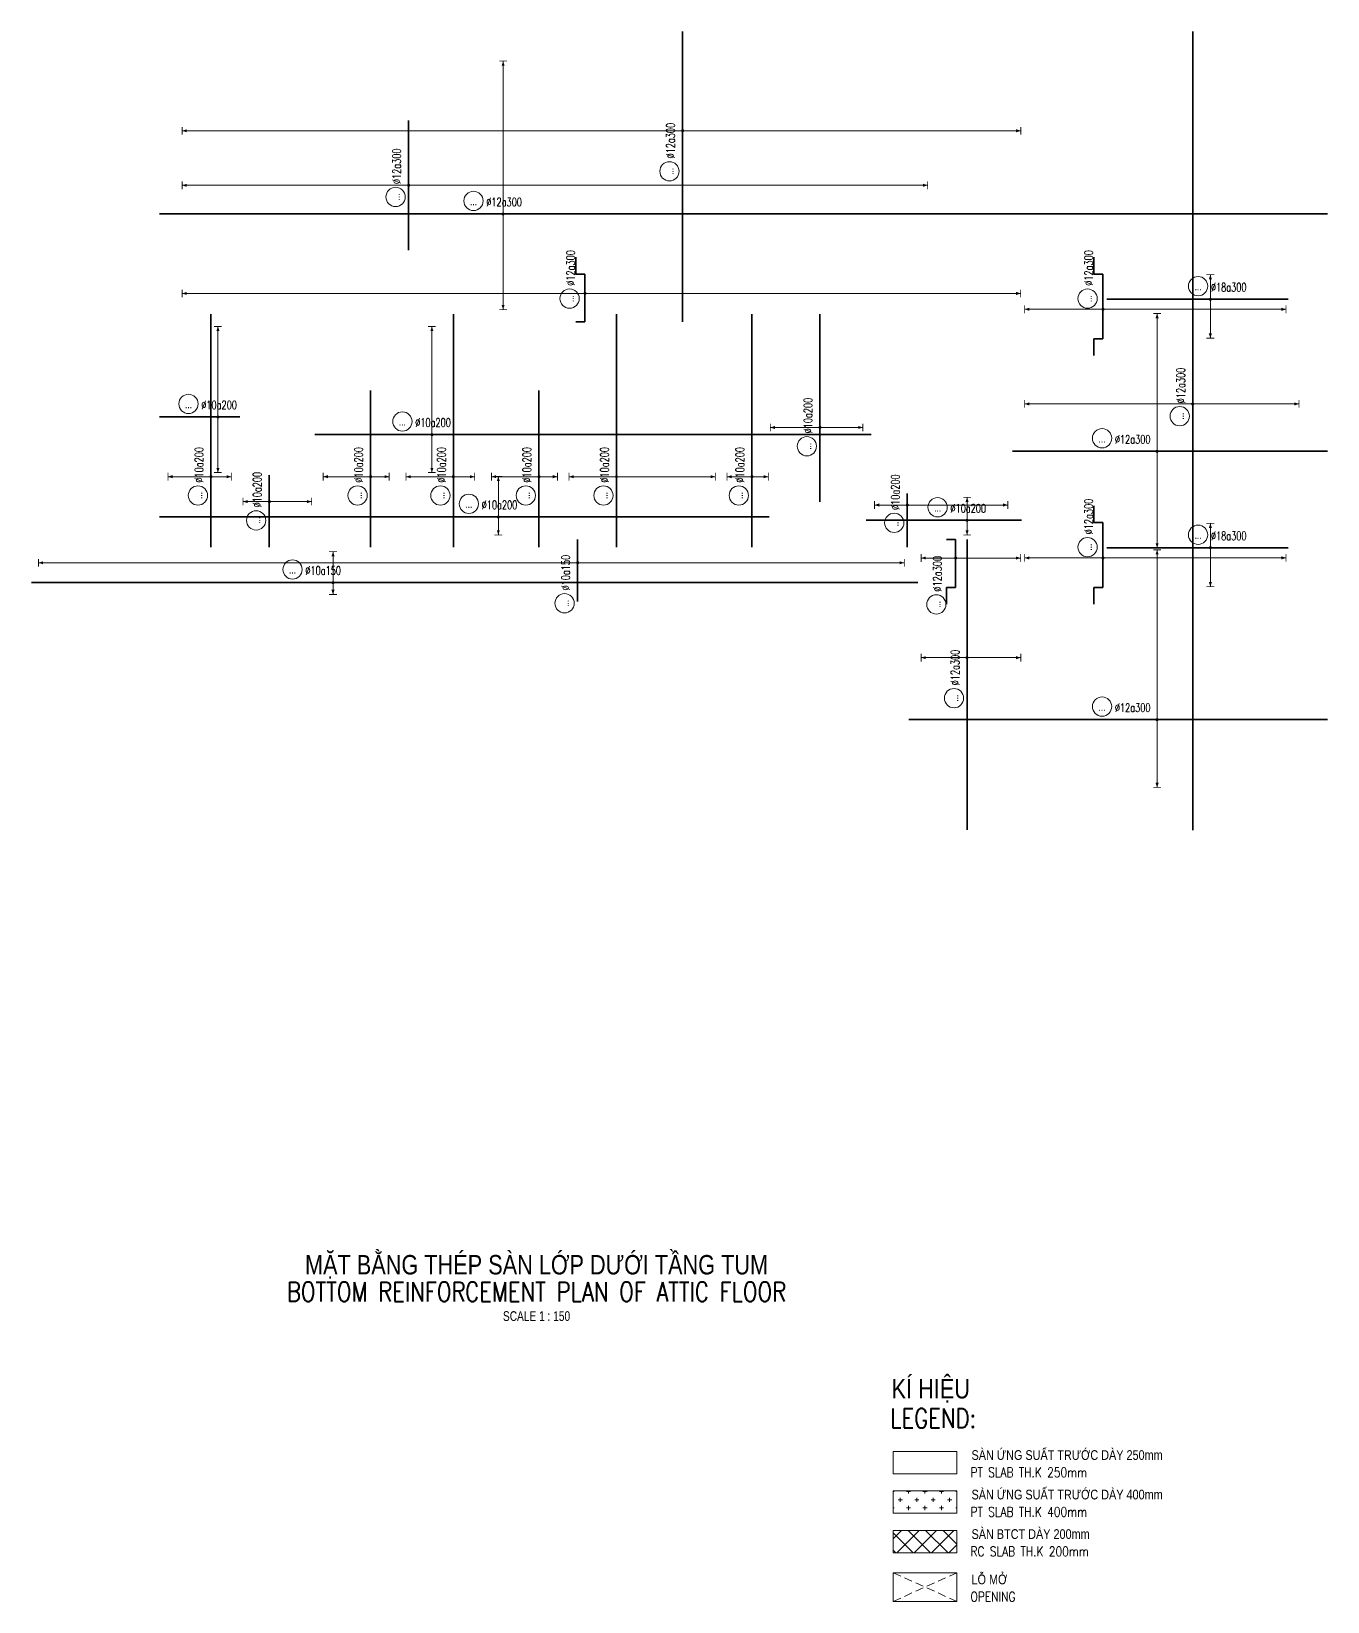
# Model space of a CAD drawing. Header units: millimetres. Extents: x 142050 to 587758, y -25561 to 40942.
# Drawn here: x 142050 to 192130, y -21518 to 39120 of the extents above; entities that cross this region are included whole.
import ezdxf
from ezdxf.enums import TextEntityAlignment as Align

# ---------------------------------------------------------------- set-up
doc = ezdxf.new("R2010")
doc.units = ezdxf.units.MM
doc.linetypes.add('DASHED2', pattern=[9.525, 6.35, -3.175])
doc.layers.get('0').update_dxf_attribs({"lineweight": 20})
for name, color, linetype, lineweight in [('NDC_S_ANNO', 7, 'Continuous', 20), ('NDC_S_DIM', 1, 'Continuous', 15), ('NDC_S_ENG TEXT', 2, 'Continuous', 20), ('NDC_S_ENG TITLE', 3, 'Continuous', 20), ('NDC_S_HATCH MATERIAL', 8, 'Continuous', 13), ('NDC_S_OPENING', 9, 'DASHED2', 13), ('NDC_S_REBAR', 4, 'Continuous', 35), ('NDC_S_SLAB', 2, 'Continuous', 20), ('NDC_S_TEXT SYMBOL', 7, 'Continuous', 20), ('NDC_S_VN TEXT', 7, 'Continuous', 20), ('NDC_S_VN TITLE', 6, 'Continuous', 35)]:
    doc.layers.add(name, color=color, linetype=linetype, lineweight=lineweight)
doc.styles.add('$0$NDC_EN TXT', font='romans.shx', dxfattribs={"width": 0.8})
doc.styles.add('ARIAL', font='arial.ttf', dxfattribs={"width": 0.7})
doc.styles.add('NDC_ANNO', font='', dxfattribs={"width": 0.8})
doc.styles.add('NDC_EN TXT', font='romans.shx', dxfattribs={"width": 0.8})
doc.styles.add('NDC_ROMANS', font='romans.shx', dxfattribs={"width": 0.7})
doc.styles.add('NDC_VIE TXT', font='arial.ttf', dxfattribs={"width": 0.8})
doc.styles.get('NDC_ANNO').set_extended_font_data('Dotum')

# ---------------------------------------------------------------- blocks, each defined once
blk = doc.blocks.new('Drawing name_symbol')
at = {"layer": 'NDC_S_ENG TITLE', "style": 'NDC_EN TXT', "width": 0.8}
blk.add_attdef('SECTDET1', text='', height=5, dxfattribs=at).set_placement((0, 1.01), align=Align.CENTER)
at = {"layer": 'NDC_S_TEXT SYMBOL', "lineweight": 25, "style": 'NDC_ANNO', "width": 0.8}
blk.add_attdef('SSCALE', text='', height=2.5, dxfattribs=at).set_placement((0, -4), align=Align.CENTER)
at = {"layer": 'NDC_S_VN TITLE', "style": 'NDC_VIE TXT', "width": 0.8}
blk.add_attdef('SECTDET2', text='', height=5, dxfattribs=at).set_placement((0, 7.97), align=Align.CENTER)
blk = doc.blocks.new('*U20')
h = blk.add_hatch(color=6)
edge = h.paths.add_edge_path()
edge.add_arc((3.26, 0), 0.3, 0, 360)
at = {"layer": 'NDC_S_DIM', "color": 6}
for q in [(3.26, 8.88), (3.26, -16.78)]:
    blk.add_line((3.26, 0), q, dxfattribs=at)
for points in [[(2.26, 8.88, 0.2, 0.2, 0), (4.26, 8.88, 0, 0, 0)], [(2.26, -16.78, 0.2, 0.2, 0), (4.26, -16.78, 0, 0, 0)]]:
    blk.add_lwpolyline(points, format="xyseb", dxfattribs=at)
at = {"layer": 'NDC_S_DIM'}
blk.add_circle((-8.68, 4.97), 2.48, dxfattribs=at)
at = {"layer": 'NDC_S_DIM', "color": 6}
blk.add_circle((3.26, 0), 0.3, dxfattribs=at)
for points in [[(2.86, 7.68), (3.26, 8.88), (3.66, 7.68)], [(2.86, -15.58), (3.26, -16.78), (3.66, -15.58)]]:
    blk.add_solid(points, dxfattribs=at)
at = {"layer": 'NDC_S_REBAR'}
for p, q in [((-4.29, 2.33), (-8.62, 2.33)), ((-4.29, 0), (-4.29, 2.33)), ((0, 0), (-4.29, 0)), ((0, 0), (8.05, 0)), ((8.05, 0), (8.05, 2.33)), ((8.05, 2.33), (8.05, 2.33))]:
    blk.add_line(p, q, dxfattribs=at)
at = {"layer": 'NDC_S_VN TEXT', "style": 'ARIAL', "width": 0.7}
blk.add_attdef('KHT', text='', height=2.2, dxfattribs=at).set_placement((-8.68, 4.97), align=Align.MIDDLE_CENTER)
at = {"layer": 'NDC_S_VN TEXT', "color": 3, "style": 'NDC_ROMANS', "width": 0.7}
blk.add_attdef('DKT', (-5.38, 3.6), '', height=2.2, dxfattribs=at)
blk = doc.blocks.new('*U21')
h = blk.add_hatch(color=6)
edge = h.paths.add_edge_path()
edge.add_arc((4.81, 0), 0.3, 0, 360)
at = {"layer": 'NDC_S_DIM', "color": 6}
for q in [(4.81, 103.72), (4.81, -112.28)]:
    blk.add_line((4.81, 0), q, dxfattribs=at)
for points in [[(3.81, 103.72, 0.2, 0.2, 0), (5.81, 103.72, 0, 0, 0)], [(3.81, -112.28, 0.2, 0.2, 0), (5.81, -112.28, 0, 0, 0)]]:
    blk.add_lwpolyline(points, format="xyseb", dxfattribs=at)
at = {"layer": 'NDC_S_DIM'}
blk.add_circle((3.49, 3.93), 2.48, dxfattribs=at)
at = {"layer": 'NDC_S_DIM', "color": 6}
blk.add_circle((4.81, 0), 0.3, dxfattribs=at)
for points in [[(4.41, 102.52), (4.81, 103.72), (5.21, 102.52)], [(4.41, -111.08), (4.81, -112.28), (5.21, -111.08)]]:
    blk.add_solid(points, dxfattribs=at)
at = {"layer": 'NDC_S_REBAR'}
for p, q in [((-2.52, 0), (-2.52, 2.33)), ((-2.52, 2.33), (-2.52, 2.33)), ((0, 0), (-2.52, 0)), ((0, 0), (9.81, 0)), ((9.81, 0), (9.81, 2.33)), ((9.81, 2.33), (14.15, 2.33))]:
    blk.add_line(p, q, dxfattribs=at)
at = {"layer": 'NDC_S_VN TEXT', "style": 'ARIAL', "width": 0.7}
blk.add_attdef('KHT', text='', height=2.2, dxfattribs=at).set_placement((3.49, 3.93), align=Align.MIDDLE_CENTER)
at = {"layer": 'NDC_S_VN TEXT', "color": 3, "style": 'NDC_ROMANS', "width": 0.7}
blk.add_attdef('DKT', (6.79, 2.56), '', height=2.2, dxfattribs=at)
blk = doc.blocks.new('*U56')
h = blk.add_hatch(color=6)
edge = h.paths.add_edge_path()
edge.add_arc((8.56, 0), 0.3, 0, 360)
at = {"layer": 'NDC_S_DIM', "color": 6}
for q in [(8.56, 35.47), (8.56, -24.86)]:
    blk.add_line((8.56, 0), q, dxfattribs=at)
for points in [[(7.56, 35.47, 0.2, 0.2, 0), (9.56, 35.47, 0, 0, 0)], [(7.56, -24.86, 0.2, 0.2, 0), (9.56, -24.86, 0, 0, 0)]]:
    blk.add_lwpolyline(points, format="xyseb", dxfattribs=at)
at = {"layer": 'NDC_S_DIM'}
blk.add_circle((-5.62, 3.36), 2.48, dxfattribs=at)
at = {"layer": 'NDC_S_DIM', "color": 6}
blk.add_circle((8.56, 0), 0.3, dxfattribs=at)
for points in [[(8.16, 34.27), (8.56, 35.47), (8.96, 34.27)], [(8.16, -23.66), (8.56, -24.86), (8.96, -23.66)]]:
    blk.add_solid(points, dxfattribs=at)
at = {"layer": 'NDC_S_REBAR'}
for p, q in [((0, 0), (-28.73, 0)), ((-28.73, 0), (-28.73, 0)), ((0, 0), (52.47, 0)), ((52.47, 0), (52.47, 0)), ((52.47, 0), (52.47, 0)), ((-28.73, 0), (-28.73, 0))]:
    blk.add_line(p, q, dxfattribs=at)
at = {"layer": 'NDC_S_VN TEXT', "style": 'ARIAL', "width": 0.7}
blk.add_attdef('KHT', text='', height=2.2, dxfattribs=at).set_placement((-5.62, 3.36), align=Align.MIDDLE_CENTER)
at = {"layer": 'NDC_S_VN TEXT', "color": 3, "style": 'NDC_ROMANS', "width": 0.7}
blk.add_attdef('DKT', (-2.32, 1.98), '', height=2.2, dxfattribs=at)
blk = doc.blocks.new('*U55')
h = blk.add_hatch(color=6)
edge = h.paths.add_edge_path()
edge.add_arc((4.81, 0), 0.3, 0, 360)
at = {"layer": 'NDC_S_DIM', "color": 6}
for q in [(4.81, 11.83), (4.81, -13.84)]:
    blk.add_line((4.81, 0), q, dxfattribs=at)
for points in [[(3.81, 11.83, 0.2, 0.2, 0), (5.81, 11.83, 0, 0, 0)], [(3.81, -13.84, 0.2, 0.2, 0), (5.81, -13.84, 0, 0, 0)]]:
    blk.add_lwpolyline(points, format="xyseb", dxfattribs=at)
at = {"layer": 'NDC_S_DIM'}
blk.add_circle((-5.62, 3.36), 2.48, dxfattribs=at)
at = {"layer": 'NDC_S_DIM', "color": 6}
blk.add_circle((4.81, 0), 0.3, dxfattribs=at)
for points in [[(4.41, 10.63), (4.81, 11.83), (5.21, 10.63)], [(4.41, -12.64), (4.81, -13.84), (5.21, -12.64)]]:
    blk.add_solid(points, dxfattribs=at)
at = {"layer": 'NDC_S_REBAR'}
for p, q in [((0, 0), (-39.56, 0)), ((-39.56, 0), (-39.56, 0)), ((0, 0), (35.24, 0)), ((35.24, 0), (35.24, 0)), ((35.24, 0), (35.24, 0)), ((-39.56, 0), (-39.56, 0))]:
    blk.add_line(p, q, dxfattribs=at)
at = {"layer": 'NDC_S_VN TEXT', "style": 'ARIAL', "width": 0.7}
blk.add_attdef('KHT', text='', height=2.2, dxfattribs=at).set_placement((-5.62, 3.36), align=Align.MIDDLE_CENTER)
at = {"layer": 'NDC_S_VN TEXT', "color": 3, "style": 'NDC_ROMANS', "width": 0.7}
blk.add_attdef('DKT', (-2.32, 1.98), '', height=2.2, dxfattribs=at)
blk = doc.blocks.new('*U54')
h = blk.add_hatch(color=6)
edge = h.paths.add_edge_path()
edge.add_arc((4.81, 0), 0.3, 0, 360)
at = {"layer": 'NDC_S_DIM', "color": 6}
for q in [(4.81, 128.87), (4.81, -87.13)]:
    blk.add_line((4.81, 0), q, dxfattribs=at)
for points in [[(3.81, 128.87, 0.2, 0.2, 0), (5.81, 128.87, 0, 0, 0)], [(3.81, -87.13, 0.2, 0.2, 0), (5.81, -87.13, 0, 0, 0)]]:
    blk.add_lwpolyline(points, format="xyseb", dxfattribs=at)
at = {"layer": 'NDC_S_DIM'}
blk.add_circle((-5.62, 3.36), 2.48, dxfattribs=at)
at = {"layer": 'NDC_S_DIM', "color": 6}
blk.add_circle((4.81, 0), 0.3, dxfattribs=at)
for points in [[(4.41, 127.67), (4.81, 128.87), (5.21, 127.67)], [(4.41, -85.93), (4.81, -87.13), (5.21, -85.93)]]:
    blk.add_solid(points, dxfattribs=at)
at = {"layer": 'NDC_S_REBAR'}
for p, q in [((0, 0), (-44.4, 0)), ((-44.4, 0), (-44.4, 0)), ((0, 0), (30.4, 0)), ((30.4, 0), (30.4, 0)), ((30.4, 0), (30.4, 0)), ((-44.4, 0), (-44.4, 0))]:
    blk.add_line(p, q, dxfattribs=at)
at = {"layer": 'NDC_S_VN TEXT', "style": 'ARIAL', "width": 0.7}
blk.add_attdef('KHT', text='', height=2.2, dxfattribs=at).set_placement((-5.62, 3.36), align=Align.MIDDLE_CENTER)
at = {"layer": 'NDC_S_VN TEXT', "color": 3, "style": 'NDC_ROMANS', "width": 0.7}
blk.add_attdef('DKT', (-2.32, 1.98), '', height=2.2, dxfattribs=at)
blk = doc.blocks.new('*U53')
h = blk.add_hatch(color=6)
edge = h.paths.add_edge_path()
edge.add_arc((1.97, 0), 0.3, 0, 360)
at = {"layer": 'NDC_S_DIM', "color": 6}
for q in [(1.97, 27.83), (1.97, -9.77)]:
    blk.add_line((1.97, 0), q, dxfattribs=at)
for points in [[(0.97, 27.83, 0.2, 0.2, 0), (2.97, 27.83, 0, 0, 0)], [(0.97, -9.77, 0.2, 0.2, 0), (2.97, -9.77, 0, 0, 0)]]:
    blk.add_lwpolyline(points, format="xyseb", dxfattribs=at)
at = {"layer": 'NDC_S_DIM'}
blk.add_circle((-5.62, 3.36), 2.48, dxfattribs=at)
at = {"layer": 'NDC_S_DIM', "color": 6}
blk.add_circle((1.97, 0), 0.3, dxfattribs=at)
for points in [[(1.57, 26.63), (1.97, 27.83), (2.37, 26.63)], [(1.57, -8.57), (1.97, -9.77), (2.37, -8.57)]]:
    blk.add_solid(points, dxfattribs=at)
at = {"layer": 'NDC_S_REBAR'}
for p, q in [((0, 0), (-28.18, 0)), ((-28.18, 0), (-28.18, 0)), ((0, 0), (115.15, 0)), ((115.15, 0), (115.15, 0)), ((115.15, 0), (115.15, 0)), ((-28.18, 0), (-28.18, 0))]:
    blk.add_line(p, q, dxfattribs=at)
at = {"layer": 'NDC_S_VN TEXT', "style": 'ARIAL', "width": 0.7}
blk.add_attdef('KHT', text='', height=2.2, dxfattribs=at).set_placement((-5.62, 3.36), align=Align.MIDDLE_CENTER)
at = {"layer": 'NDC_S_VN TEXT', "color": 3, "style": 'NDC_ROMANS', "width": 0.7}
blk.add_attdef('DKT', (-2.32, 1.98), '', height=2.2, dxfattribs=at)
blk = doc.blocks.new('*U52')
h = blk.add_hatch(color=6)
edge = h.paths.add_edge_path()
edge.add_arc((-0.79, 0), 0.3, 0, 360)
at = {"layer": 'NDC_S_DIM', "color": 6}
for q in [(-0.79, 12.21), (-0.79, -5.46)]:
    blk.add_line((-0.79, 0), q, dxfattribs=at)
for points in [[(-1.79, 12.21, 0.2, 0.2, 0), (0.21, 12.21, 0, 0, 0)], [(-1.79, -5.46, 0.2, 0.2, 0), (0.21, -5.46, 0, 0, 0)]]:
    blk.add_lwpolyline(points, format="xyseb", dxfattribs=at)
at = {"layer": 'NDC_S_DIM'}
blk.add_circle((-5.62, 3.36), 2.48, dxfattribs=at)
at = {"layer": 'NDC_S_DIM', "color": 6}
blk.add_circle((-0.79, 0), 0.3, dxfattribs=at)
for points in [[(-1.19, 11.01), (-0.79, 12.21), (-0.39, 11.01)], [(-1.19, -4.26), (-0.79, -5.46), (-0.39, -4.26)]]:
    blk.add_solid(points, dxfattribs=at)
at = {"layer": 'NDC_S_REBAR'}
for p, q in [((0, 0), (-18.94, 0)), ((-18.94, 0), (-18.94, 0)), ((0, 0), (41.06, 0)), ((41.06, 0), (41.06, 0)), ((41.06, 0), (41.06, 0)), ((-18.94, 0), (-18.94, 0))]:
    blk.add_line(p, q, dxfattribs=at)
at = {"layer": 'NDC_S_VN TEXT', "style": 'ARIAL', "width": 0.7}
blk.add_attdef('KHT', text='', height=2.2, dxfattribs=at).set_placement((-5.62, 3.36), align=Align.MIDDLE_CENTER)
at = {"layer": 'NDC_S_VN TEXT', "color": 3, "style": 'NDC_ROMANS', "width": 0.7}
blk.add_attdef('DKT', (-2.32, 1.98), '', height=2.2, dxfattribs=at)
blk = doc.blocks.new('*U51')
h = blk.add_hatch(color=6)
edge = h.paths.add_edge_path()
edge.add_arc((4.81, 0), 0.3, 0, 360)
at = {"layer": 'NDC_S_DIM', "color": 6}
for q in [(4.81, 8.44), (4.81, -25.89)]:
    blk.add_line((4.81, 0), q, dxfattribs=at)
for points in [[(3.81, 8.44, 0.2, 0.2, 0), (5.81, 8.44, 0, 0, 0)], [(3.81, -25.89, 0.2, 0.2, 0), (5.81, -25.89, 0, 0, 0)]]:
    blk.add_lwpolyline(points, format="xyseb", dxfattribs=at)
at = {"layer": 'NDC_S_DIM'}
blk.add_circle((0.23, 3.36), 2.48, dxfattribs=at)
at = {"layer": 'NDC_S_DIM', "color": 6}
blk.add_circle((4.81, 0), 0.3, dxfattribs=at)
for points in [[(4.41, 7.24), (4.81, 8.44), (5.21, 7.24)], [(4.41, -24.69), (4.81, -25.89), (5.21, -24.69)]]:
    blk.add_solid(points, dxfattribs=at)
at = {"layer": 'NDC_S_REBAR'}
for p, q in [((0, 0), (-6.06, 0)), ((-6.06, 0), (-6.06, 0)), ((0, 0), (7.74, 0)), ((7.74, 0), (7.74, 0)), ((7.74, 0), (7.74, 0)), ((-6.06, 0), (-6.06, 0))]:
    blk.add_line(p, q, dxfattribs=at)
at = {"layer": 'NDC_S_VN TEXT', "style": 'ARIAL', "width": 0.7}
blk.add_attdef('KHT', text='', height=2.2, dxfattribs=at).set_placement((0.23, 3.36), align=Align.MIDDLE_CENTER)
at = {"layer": 'NDC_S_VN TEXT', "color": 3, "style": 'NDC_ROMANS', "width": 0.7}
blk.add_attdef('DKT', (3.53, 1.98), '', height=2.2, dxfattribs=at)
blk = doc.blocks.new('*U50')
h = blk.add_hatch(color=6)
edge = h.paths.add_edge_path()
edge.add_arc((-2.83, 0), 0.3, 0, 360)
at = {"layer": 'NDC_S_DIM', "color": 6}
for q in [(-2.83, 43.3), (-2.83, -27.36)]:
    blk.add_line((-2.83, 0), q, dxfattribs=at)
for points in [[(-3.83, 43.3, 0.2, 0.2, 0), (-1.83, 43.3, 0, 0, 0)], [(-3.83, -27.36, 0.2, 0.2, 0), (-1.83, -27.36, 0, 0, 0)]]:
    blk.add_lwpolyline(points, format="xyseb", dxfattribs=at)
at = {"layer": 'NDC_S_DIM'}
blk.add_circle((-5.98, 3.36), 2.48, dxfattribs=at)
at = {"layer": 'NDC_S_DIM', "color": 6}
blk.add_circle((-2.83, 0), 0.3, dxfattribs=at)
for points in [[(-3.23, 42.1), (-2.83, 43.3), (-2.43, 42.1)], [(-3.23, -26.16), (-2.83, -27.36), (-2.43, -26.16)]]:
    blk.add_solid(points, dxfattribs=at)
at = {"layer": 'NDC_S_REBAR'}
for p, q in [((0, 0), (-112.53, 0)), ((-112.53, 0), (-112.53, 0)), ((0, 0), (93.07, 0)), ((93.07, 0), (93.07, 0)), ((93.07, 0), (93.07, 0)), ((-112.53, 0), (-112.53, 0))]:
    blk.add_line(p, q, dxfattribs=at)
at = {"layer": 'NDC_S_VN TEXT', "style": 'ARIAL', "width": 0.7}
blk.add_attdef('KHT', text='', height=2.2, dxfattribs=at).set_placement((-5.98, 3.36), align=Align.MIDDLE_CENTER)
at = {"layer": 'NDC_S_VN TEXT', "color": 3, "style": 'NDC_ROMANS', "width": 0.7}
blk.add_attdef('DKT', (-2.68, 1.98), '', height=2.2, dxfattribs=at)
blk = doc.blocks.new('*U49')
h = blk.add_hatch(color=6)
edge = h.paths.add_edge_path()
edge.add_arc((-75.12, 0), 0.3, 0, 360)
at = {"layer": 'NDC_S_DIM', "color": 6}
for q in [(-75.12, 39.37), (-75.12, -24.63)]:
    blk.add_line((-75.12, 0), q, dxfattribs=at)
for points in [[(-76.12, 39.37, 0.2, 0.2, 0), (-74.12, 39.37, 0, 0, 0)], [(-76.12, -24.63, 0.2, 0.2, 0), (-74.12, -24.63, 0, 0, 0)]]:
    blk.add_lwpolyline(points, format="xyseb", dxfattribs=at)
at = {"layer": 'NDC_S_DIM'}
blk.add_circle((-82.75, 3.36), 2.48, dxfattribs=at)
at = {"layer": 'NDC_S_DIM', "color": 6}
blk.add_circle((-75.12, 0), 0.3, dxfattribs=at)
for points in [[(-75.52, 38.17), (-75.12, 39.37), (-74.72, 38.17)], [(-75.52, -23.43), (-75.12, -24.63), (-74.72, -23.43)]]:
    blk.add_solid(points, dxfattribs=at)
at = {"layer": 'NDC_S_REBAR'}
for p, q in [((0, 0), (-163.62, 0)), ((-163.62, 0), (-163.62, 0)), ((0, 0), (137.25, 0)), ((137.25, 0), (137.25, 0)), ((137.25, 0), (137.25, 0)), ((-163.62, 0), (-163.62, 0))]:
    blk.add_line(p, q, dxfattribs=at)
at = {"layer": 'NDC_S_VN TEXT', "style": 'ARIAL', "width": 0.7}
blk.add_attdef('KHT', text='', height=2.2, dxfattribs=at).set_placement((-82.75, 3.36), align=Align.MIDDLE_CENTER)
at = {"layer": 'NDC_S_VN TEXT', "color": 3, "style": 'NDC_ROMANS', "width": 0.7}
blk.add_attdef('DKT', (-79.45, 1.98), '', height=2.2, dxfattribs=at)
blk = doc.blocks.new('*U48')
h = blk.add_hatch(color=6)
edge = h.paths.add_edge_path()
edge.add_arc((4.81, 0), 0.3, 0, 360)
at = {"layer": 'NDC_S_DIM', "color": 6}
for q in [(4.81, 138.86), (4.81, -84.14)]:
    blk.add_line((4.81, 0), q, dxfattribs=at)
for points in [[(3.81, 138.86, 0.2, 0.2, 0), (5.81, 138.86, 0, 0, 0)], [(3.81, -84.14, 0.2, 0.2, 0), (5.81, -84.14, 0, 0, 0)]]:
    blk.add_lwpolyline(points, format="xyseb", dxfattribs=at)
at = {"layer": 'NDC_S_DIM'}
blk.add_circle((-5.62, 3.36), 2.48, dxfattribs=at)
at = {"layer": 'NDC_S_DIM', "color": 6}
blk.add_circle((4.81, 0), 0.3, dxfattribs=at)
for points in [[(4.41, 137.66), (4.81, 138.86), (5.21, 137.66)], [(4.41, -82.94), (4.81, -84.14), (5.21, -82.94)]]:
    blk.add_solid(points, dxfattribs=at)
at = {"layer": 'NDC_S_REBAR'}
for p, q in [((0, 0), (-5.19, 0)), ((-5.19, 0), (-5.19, 0)), ((0, 0), (10.81, 0)), ((10.81, 0), (10.81, 0)), ((10.81, 0), (10.81, 0)), ((-5.19, 0), (-5.19, 0))]:
    blk.add_line(p, q, dxfattribs=at)
at = {"layer": 'NDC_S_VN TEXT', "style": 'ARIAL', "width": 0.7}
blk.add_attdef('KHT', text='', height=2.2, dxfattribs=at).set_placement((-5.62, 3.36), align=Align.MIDDLE_CENTER)
at = {"layer": 'NDC_S_VN TEXT', "color": 3, "style": 'NDC_ROMANS', "width": 0.7}
blk.add_attdef('DKT', (-2.32, 1.98), '', height=2.2, dxfattribs=at)
blk = doc.blocks.new('*U47')
h = blk.add_hatch(color=6)
edge = h.paths.add_edge_path()
edge.add_arc((4.81, 0), 0.3, 0, 360)
at = {"layer": 'NDC_S_DIM', "color": 6}
for q in [(4.81, 7.92), (4.81, -3.08)]:
    blk.add_line((4.81, 0), q, dxfattribs=at)
for points in [[(3.81, 7.92, 0.2, 0.2, 0), (5.81, 7.92, 0, 0, 0)], [(3.81, -3.08, 0.2, 0.2, 0), (5.81, -3.08, 0, 0, 0)]]:
    blk.add_lwpolyline(points, format="xyseb", dxfattribs=at)
at = {"layer": 'NDC_S_DIM'}
blk.add_circle((-5.62, 3.36), 2.48, dxfattribs=at)
at = {"layer": 'NDC_S_DIM', "color": 6}
blk.add_circle((4.81, 0), 0.3, dxfattribs=at)
for points in [[(4.41, 6.72), (4.81, 7.92), (5.21, 6.72)], [(4.41, -1.88), (4.81, -3.08), (5.21, -1.88)]]:
    blk.add_solid(points, dxfattribs=at)
at = {"layer": 'NDC_S_REBAR'}
for p, q in [((0, 0), (-72.89, 0)), ((-72.89, 0), (-72.89, 0)), ((0, 0), (155.45, 0)), ((155.45, 0), (155.45, 0)), ((155.45, 0), (155.45, 0)), ((-72.89, 0), (-72.89, 0))]:
    blk.add_line(p, q, dxfattribs=at)
at = {"layer": 'NDC_S_VN TEXT', "style": 'ARIAL', "width": 0.7}
blk.add_attdef('KHT', text='', height=2.2, dxfattribs=at).set_placement((-5.62, 3.36), align=Align.MIDDLE_CENTER)
at = {"layer": 'NDC_S_VN TEXT', "color": 3, "style": 'NDC_ROMANS', "width": 0.7}
blk.add_attdef('DKT', (-2.32, 1.98), '', height=2.2, dxfattribs=at)
blk = doc.blocks.new('*U46')
h = blk.add_hatch(color=6)
edge = h.paths.add_edge_path()
edge.add_arc((8.56, 0), 0.3, 0, 360)
at = {"layer": 'NDC_S_DIM', "color": 6}
for q in [(8.56, 43.72), (8.56, -17.45)]:
    blk.add_line((8.56, 0), q, dxfattribs=at)
for points in [[(7.56, 43.72, 0.2, 0.2, 0), (9.56, 43.72, 0, 0, 0)], [(7.56, -17.45, 0.2, 0.2, 0), (9.56, -17.45, 0, 0, 0)]]:
    blk.add_lwpolyline(points, format="xyseb", dxfattribs=at)
at = {"layer": 'NDC_S_DIM'}
blk.add_circle((-5.62, 3.36), 2.48, dxfattribs=at)
at = {"layer": 'NDC_S_DIM', "color": 6}
blk.add_circle((8.56, 0), 0.3, dxfattribs=at)
for points in [[(8.16, 42.52), (8.56, 43.72), (8.96, 42.52)], [(8.16, -16.25), (8.56, -17.45), (8.96, -16.25)]]:
    blk.add_solid(points, dxfattribs=at)
at = {"layer": 'NDC_S_REBAR'}
for p, q in [((0, 0), (-55.39, 0)), ((-55.39, 0), (-55.39, 0)), ((0, 0), (52.47, 0)), ((52.47, 0), (52.47, 0)), ((52.47, 0), (52.47, 0)), ((-55.39, 0), (-55.39, 0))]:
    blk.add_line(p, q, dxfattribs=at)
at = {"layer": 'NDC_S_VN TEXT', "style": 'ARIAL', "width": 0.7}
blk.add_attdef('KHT', text='', height=2.2, dxfattribs=at).set_placement((-5.62, 3.36), align=Align.MIDDLE_CENTER)
at = {"layer": 'NDC_S_VN TEXT', "color": 3, "style": 'NDC_ROMANS', "width": 0.7}
blk.add_attdef('DKT', (-2.32, 1.98), '', height=2.2, dxfattribs=at)
blk = doc.blocks.new('*U57')
h = blk.add_hatch(color=6)
edge = h.paths.add_edge_path()
edge.add_arc((-0.79, 0), 0.3, 0, 360)
at = {"layer": 'NDC_S_DIM', "color": 6}
for q in [(-0.79, 12.21), (-0.79, -4.79)]:
    blk.add_line((-0.79, 0), q, dxfattribs=at)
for points in [[(-1.79, 12.21, 0.2, 0.2, 0), (0.21, 12.21, 0, 0, 0)], [(-1.79, -4.79, 0.2, 0.2, 0), (0.21, -4.79, 0, 0, 0)]]:
    blk.add_lwpolyline(points, format="xyseb", dxfattribs=at)
at = {"layer": 'NDC_S_DIM'}
blk.add_circle((-5.62, 3.36), 2.48, dxfattribs=at)
at = {"layer": 'NDC_S_DIM', "color": 6}
blk.add_circle((-0.79, 0), 0.3, dxfattribs=at)
for points in [[(-1.19, 11.01), (-0.79, 12.21), (-0.39, 11.01)], [(-1.19, -3.59), (-0.79, -4.79), (-0.39, -3.59)]]:
    blk.add_solid(points, dxfattribs=at)
at = {"layer": 'NDC_S_REBAR'}
for p, q in [((0, 0), (-18.94, 0)), ((-18.94, 0), (-18.94, 0)), ((0, 0), (21.39, 0)), ((21.39, 0), (21.39, 0)), ((21.39, 0), (21.39, 0)), ((-18.94, 0), (-18.94, 0))]:
    blk.add_line(p, q, dxfattribs=at)
at = {"layer": 'NDC_S_VN TEXT', "style": 'ARIAL', "width": 0.7}
blk.add_attdef('KHT', text='', height=2.2, dxfattribs=at).set_placement((-5.62, 3.36), align=Align.MIDDLE_CENTER)
at = {"layer": 'NDC_S_VN TEXT', "color": 3, "style": 'NDC_ROMANS', "width": 0.7}
blk.add_attdef('DKT', (-2.32, 1.98), '', height=2.2, dxfattribs=at)
blk = doc.blocks.new('*U45')
h = blk.add_hatch(color=6)
edge = h.paths.add_edge_path()
edge.add_arc((-0.79, 0), 0.3, 0, 360)
at = {"layer": 'NDC_S_DIM', "color": 6}
for q in [(-0.79, 12.21), (-0.79, -25.46)]:
    blk.add_line((-0.79, 0), q, dxfattribs=at)
for points in [[(-1.79, 12.21, 0.2, 0.2, 0), (0.21, 12.21, 0, 0, 0)], [(-1.79, -25.46, 0.2, 0.2, 0), (0.21, -25.46, 0, 0, 0)]]:
    blk.add_lwpolyline(points, format="xyseb", dxfattribs=at)
at = {"layer": 'NDC_S_DIM'}
blk.add_circle((-5.62, 3.36), 2.48, dxfattribs=at)
at = {"layer": 'NDC_S_DIM', "color": 6}
blk.add_circle((-0.79, 0), 0.3, dxfattribs=at)
for points in [[(-1.19, 11.01), (-0.79, 12.21), (-0.39, 11.01)], [(-1.19, -24.26), (-0.79, -25.46), (-0.39, -24.26)]]:
    blk.add_solid(points, dxfattribs=at)
at = {"layer": 'NDC_S_REBAR'}
for p, q in [((0, 0), (-18.94, 0)), ((-18.94, 0), (-18.94, 0)), ((0, 0), (41.06, 0)), ((41.06, 0), (41.06, 0)), ((41.06, 0), (41.06, 0)), ((-18.94, 0), (-18.94, 0))]:
    blk.add_line(p, q, dxfattribs=at)
at = {"layer": 'NDC_S_VN TEXT', "style": 'ARIAL', "width": 0.7}
blk.add_attdef('KHT', text='', height=2.2, dxfattribs=at).set_placement((-5.62, 3.36), align=Align.MIDDLE_CENTER)
at = {"layer": 'NDC_S_VN TEXT', "color": 3, "style": 'NDC_ROMANS', "width": 0.7}
blk.add_attdef('DKT', (-2.32, 1.98), '', height=2.2, dxfattribs=at)
blk = doc.blocks.new('*U44')
h = blk.add_hatch(color=6)
edge = h.paths.add_edge_path()
edge.add_arc((-0.79, 0), 0.3, 0, 360)
at = {"layer": 'NDC_S_DIM', "color": 6}
for q in [(-0.79, 11.1), (-0.79, -5.24)]:
    blk.add_line((-0.79, 0), q, dxfattribs=at)
for points in [[(-1.79, 11.1, 0.2, 0.2, 0), (0.21, 11.1, 0, 0, 0)], [(-1.79, -5.24, 0.2, 0.2, 0), (0.21, -5.24, 0, 0, 0)]]:
    blk.add_lwpolyline(points, format="xyseb", dxfattribs=at)
at = {"layer": 'NDC_S_DIM'}
blk.add_circle((-5.62, 3.36), 2.48, dxfattribs=at)
at = {"layer": 'NDC_S_DIM', "color": 6}
blk.add_circle((-0.79, 0), 0.3, dxfattribs=at)
for points in [[(-1.19, 9.9), (-0.79, 11.1), (-0.39, 9.9)], [(-1.19, -4.04), (-0.79, -5.24), (-0.39, -4.04)]]:
    blk.add_solid(points, dxfattribs=at)
at = {"layer": 'NDC_S_REBAR'}
for p, q in [((0, 0), (-18.94, 0)), ((-18.94, 0), (-18.94, 0)), ((0, 0), (41.06, 0)), ((41.06, 0), (41.06, 0)), ((41.06, 0), (41.06, 0)), ((-18.94, 0), (-18.94, 0))]:
    blk.add_line(p, q, dxfattribs=at)
at = {"layer": 'NDC_S_VN TEXT', "style": 'ARIAL', "width": 0.7}
blk.add_attdef('KHT', text='', height=2.2, dxfattribs=at).set_placement((-5.62, 3.36), align=Align.MIDDLE_CENTER)
at = {"layer": 'NDC_S_VN TEXT', "color": 3, "style": 'NDC_ROMANS', "width": 0.7}
blk.add_attdef('DKT', (-2.32, 1.98), '', height=2.2, dxfattribs=at)
blk = doc.blocks.new('*U43')
h = blk.add_hatch(color=6)
edge = h.paths.add_edge_path()
edge.add_arc((-0.79, 0), 0.3, 0, 360)
at = {"layer": 'NDC_S_DIM', "color": 6}
for q in [(-0.79, 6.4), (-0.79, -4.27)]:
    blk.add_line((-0.79, 0), q, dxfattribs=at)
for points in [[(-1.79, 6.4, 0.2, 0.2, 0), (0.21, 6.4, 0, 0, 0)], [(-1.79, -4.27, 0.2, 0.2, 0), (0.21, -4.27, 0, 0, 0)]]:
    blk.add_lwpolyline(points, format="xyseb", dxfattribs=at)
at = {"layer": 'NDC_S_DIM'}
blk.add_circle((-5.62, 3.36), 2.48, dxfattribs=at)
at = {"layer": 'NDC_S_DIM', "color": 6}
blk.add_circle((-0.79, 0), 0.3, dxfattribs=at)
for points in [[(-1.19, 5.2), (-0.79, 6.4), (-0.39, 5.2)], [(-1.19, -3.07), (-0.79, -4.27), (-0.39, -3.07)]]:
    blk.add_solid(points, dxfattribs=at)
at = {"layer": 'NDC_S_REBAR'}
for p, q in [((0, 0), (-18.94, 0)), ((-18.94, 0), (-18.94, 0)), ((0, 0), (41.06, 0)), ((41.06, 0), (41.06, 0)), ((41.06, 0), (41.06, 0)), ((-18.94, 0), (-18.94, 0))]:
    blk.add_line(p, q, dxfattribs=at)
at = {"layer": 'NDC_S_VN TEXT', "style": 'ARIAL', "width": 0.7}
blk.add_attdef('KHT', text='', height=2.2, dxfattribs=at).set_placement((-5.62, 3.36), align=Align.MIDDLE_CENTER)
at = {"layer": 'NDC_S_VN TEXT', "color": 3, "style": 'NDC_ROMANS', "width": 0.7}
blk.add_attdef('DKT', (-2.32, 1.98), '', height=2.2, dxfattribs=at)
blk = doc.blocks.new('*U42')
h = blk.add_hatch(color=6)
edge = h.paths.add_edge_path()
edge.add_arc((-0.79, 0), 0.3, 0, 360)
at = {"layer": 'NDC_S_DIM', "color": 6}
for q in [(-0.79, 12.77), (-0.79, -11.06)]:
    blk.add_line((-0.79, 0), q, dxfattribs=at)
for points in [[(-1.79, 12.77, 0.2, 0.2, 0), (0.21, 12.77, 0, 0, 0)], [(-1.79, -11.06, 0.2, 0.2, 0), (0.21, -11.06, 0, 0, 0)]]:
    blk.add_lwpolyline(points, format="xyseb", dxfattribs=at)
at = {"layer": 'NDC_S_DIM'}
blk.add_circle((-5.62, 3.36), 2.48, dxfattribs=at)
at = {"layer": 'NDC_S_DIM', "color": 6}
blk.add_circle((-0.79, 0), 0.3, dxfattribs=at)
for points in [[(-1.19, 11.57), (-0.79, 12.77), (-0.39, 11.57)], [(-1.19, -9.86), (-0.79, -11.06), (-0.39, -9.86)]]:
    blk.add_solid(points, dxfattribs=at)
at = {"layer": 'NDC_S_REBAR'}
for p, q in [((0, 0), (-19.95, 0)), ((-19.95, 0), (-19.95, 0)), ((0, 0), (28.38, 0)), ((28.38, 0), (28.38, 0)), ((28.38, 0), (28.38, 0)), ((-19.95, 0), (-19.95, 0))]:
    blk.add_line(p, q, dxfattribs=at)
at = {"layer": 'NDC_S_VN TEXT', "style": 'ARIAL', "width": 0.7}
blk.add_attdef('KHT', text='', height=2.2, dxfattribs=at).set_placement((-5.62, 3.36), align=Align.MIDDLE_CENTER)
at = {"layer": 'NDC_S_VN TEXT', "color": 3, "style": 'NDC_ROMANS', "width": 0.7}
blk.add_attdef('DKT', (-2.32, 1.98), '', height=2.2, dxfattribs=at)
blk = doc.blocks.new('*U41')
h = blk.add_hatch(color=6)
edge = h.paths.add_edge_path()
edge.add_arc((-0.79, 0), 0.3, 0, 360)
at = {"layer": 'NDC_S_DIM', "color": 6}
for q in [(-0.79, 6.75), (-0.79, -10.92)]:
    blk.add_line((-0.79, 0), q, dxfattribs=at)
for points in [[(-1.79, 6.75, 0.2, 0.2, 0), (0.21, 6.75, 0, 0, 0)], [(-1.79, -10.92, 0.2, 0.2, 0), (0.21, -10.92, 0, 0, 0)]]:
    blk.add_lwpolyline(points, format="xyseb", dxfattribs=at)
at = {"layer": 'NDC_S_DIM'}
blk.add_circle((-5.62, 3.36), 2.48, dxfattribs=at)
at = {"layer": 'NDC_S_DIM', "color": 6}
blk.add_circle((-0.79, 0), 0.3, dxfattribs=at)
for points in [[(-1.19, 5.55), (-0.79, 6.75), (-0.39, 5.55)], [(-1.19, -9.72), (-0.79, -10.92), (-0.39, -9.72)]]:
    blk.add_solid(points, dxfattribs=at)
at = {"layer": 'NDC_S_REBAR'}
for p, q in [((0, 0), (-12.53, 0)), ((-12.53, 0), (-12.53, 0)), ((0, 0), (6, 0)), ((6, 0), (6, 0)), ((6, 0), (6, 0)), ((-12.53, 0), (-12.53, 0))]:
    blk.add_line(p, q, dxfattribs=at)
at = {"layer": 'NDC_S_VN TEXT', "style": 'ARIAL', "width": 0.7}
blk.add_attdef('KHT', text='', height=2.2, dxfattribs=at).set_placement((-5.62, 3.36), align=Align.MIDDLE_CENTER)
at = {"layer": 'NDC_S_VN TEXT', "color": 3, "style": 'NDC_ROMANS', "width": 0.7}
blk.add_attdef('DKT', (-2.32, 1.98), '', height=2.2, dxfattribs=at)
blk = doc.blocks.new('*U40')
h = blk.add_hatch(color=6)
edge = h.paths.add_edge_path()
edge.add_arc((1.97, 0), 0.3, 0, 360)
at = {"layer": 'NDC_S_DIM', "color": 6}
for q in [(1.97, 10.41), (1.97, -4.65)]:
    blk.add_line((1.97, 0), q, dxfattribs=at)
for points in [[(0.97, 10.41, 0.2, 0.2, 0), (2.97, 10.41, 0, 0, 0)], [(0.97, -4.65, 0.2, 0.2, 0), (2.97, -4.65, 0, 0, 0)]]:
    blk.add_lwpolyline(points, format="xyseb", dxfattribs=at)
at = {"layer": 'NDC_S_DIM'}
blk.add_circle((-5.62, 3.36), 2.48, dxfattribs=at)
at = {"layer": 'NDC_S_DIM', "color": 6}
blk.add_circle((1.97, 0), 0.3, dxfattribs=at)
for points in [[(1.57, 9.21), (1.97, 10.41), (2.37, 9.21)], [(1.57, -3.45), (1.97, -4.65), (2.37, -3.45)]]:
    blk.add_solid(points, dxfattribs=at)
at = {"layer": 'NDC_S_REBAR'}
for p, q in [((0, 0), (-85.31, 0)), ((-85.31, 0), (-85.31, 0)), ((0, 0), (71.69, 0)), ((71.69, 0), (71.69, 0)), ((71.69, 0), (71.69, 0)), ((-85.31, 0), (-85.31, 0))]:
    blk.add_line(p, q, dxfattribs=at)
at = {"layer": 'NDC_S_VN TEXT', "style": 'ARIAL', "width": 0.7}
blk.add_attdef('KHT', text='', height=2.2, dxfattribs=at).set_placement((-5.62, 3.36), align=Align.MIDDLE_CENTER)
at = {"layer": 'NDC_S_VN TEXT', "color": 3, "style": 'NDC_ROMANS', "width": 0.7}
blk.add_attdef('DKT', (-2.32, 1.98), '', height=2.2, dxfattribs=at)
blk = doc.blocks.new('*U39')
h = blk.add_hatch(color=6)
edge = h.paths.add_edge_path()
edge.add_arc((1.97, 0), 0.3, 0, 360)
at = {"layer": 'NDC_S_DIM', "color": 6}
for q in [(1.97, 23.29), (1.97, -14.31)]:
    blk.add_line((1.97, 0), q, dxfattribs=at)
for points in [[(0.97, 23.29, 0.2, 0.2, 0), (2.97, 23.29, 0, 0, 0)], [(0.97, -14.31, 0.2, 0.2, 0), (2.97, -14.31, 0, 0, 0)]]:
    blk.add_lwpolyline(points, format="xyseb", dxfattribs=at)
at = {"layer": 'NDC_S_DIM'}
blk.add_circle((-5.62, 3.36), 2.48, dxfattribs=at)
at = {"layer": 'NDC_S_DIM', "color": 6}
blk.add_circle((1.97, 0), 0.3, dxfattribs=at)
for points in [[(1.57, 22.09), (1.97, 23.29), (2.37, 22.09)], [(1.57, -13.11), (1.97, -14.31), (2.37, -13.11)]]:
    blk.add_solid(points, dxfattribs=at)
at = {"layer": 'NDC_S_REBAR'}
for p, q in [((0, 0), (-13.08, 0)), ((-13.08, 0), (-13.08, 0)), ((0, 0), (7.59, 0)), ((7.59, 0), (7.59, 0)), ((7.59, 0), (7.59, 0)), ((-13.08, 0), (-13.08, 0))]:
    blk.add_line(p, q, dxfattribs=at)
at = {"layer": 'NDC_S_VN TEXT', "style": 'ARIAL', "width": 0.7}
blk.add_attdef('KHT', text='', height=2.2, dxfattribs=at).set_placement((-5.62, 3.36), align=Align.MIDDLE_CENTER)
at = {"layer": 'NDC_S_VN TEXT', "color": 3, "style": 'NDC_ROMANS', "width": 0.7}
blk.add_attdef('DKT', (-2.32, 1.98), '', height=2.2, dxfattribs=at)
blk = doc.blocks.new('*U38')
h = blk.add_hatch(color=6)
edge = h.paths.add_edge_path()
edge.add_arc((1.97, 0), 0.3, 0, 360)
at = {"layer": 'NDC_S_DIM', "color": 6}
for q in [(1.97, 5.91), (1.97, -3.76)]:
    blk.add_line((1.97, 0), q, dxfattribs=at)
for points in [[(0.97, 5.91, 0.2, 0.2, 0), (2.97, 5.91, 0, 0, 0)], [(0.97, -3.76, 0.2, 0.2, 0), (2.97, -3.76, 0, 0, 0)]]:
    blk.add_lwpolyline(points, format="xyseb", dxfattribs=at)
at = {"layer": 'NDC_S_DIM'}
blk.add_circle((-5.62, 3.36), 2.48, dxfattribs=at)
at = {"layer": 'NDC_S_DIM', "color": 6}
blk.add_circle((1.97, 0), 0.3, dxfattribs=at)
for points in [[(1.57, 4.71), (1.97, 5.91), (2.37, 4.71)], [(1.57, -2.56), (1.97, -3.76), (2.37, -2.56)]]:
    blk.add_solid(points, dxfattribs=at)
at = {"layer": 'NDC_S_REBAR'}
for p, q in [((0, 0), (-24.03, 0)), ((-24.03, 0), (-24.03, 0)), ((0, 0), (15.97, 0)), ((15.97, 0), (15.97, 0)), ((15.97, 0), (15.97, 0)), ((-24.03, 0), (-24.03, 0))]:
    blk.add_line(p, q, dxfattribs=at)
at = {"layer": 'NDC_S_VN TEXT', "style": 'ARIAL', "width": 0.7}
blk.add_attdef('KHT', text='', height=2.2, dxfattribs=at).set_placement((-5.62, 3.36), align=Align.MIDDLE_CENTER)
at = {"layer": 'NDC_S_VN TEXT', "color": 3, "style": 'NDC_ROMANS', "width": 0.7}
blk.add_attdef('DKT', (-2.32, 1.98), '', height=2.2, dxfattribs=at)
blk = doc.blocks.new('*U58')
h = blk.add_hatch(color=6)
edge = h.paths.add_edge_path()
edge.add_arc((0.73, 0), 0.3, 0, 360)
at = {"layer": 'NDC_S_DIM', "color": 6}
for q in [(0.73, 20.14), (0.73, -47.19)]:
    blk.add_line((0.73, 0), q, dxfattribs=at)
for points in [[(-0.27, 20.14, 0.2, 0.2, 0), (1.73, 20.14, 0, 0, 0)], [(-0.27, -47.19, 0.2, 0.2, 0), (1.73, -47.19, 0, 0, 0)]]:
    blk.add_lwpolyline(points, format="xyseb", dxfattribs=at)
at = {"layer": 'NDC_S_DIM'}
blk.add_circle((3.49, 3.93), 2.48, dxfattribs=at)
at = {"layer": 'NDC_S_DIM', "color": 6}
blk.add_circle((0.73, 0), 0.3, dxfattribs=at)
for points in [[(0.33, 18.94), (0.73, 20.14), (1.13, 18.94)], [(0.33, -45.99), (0.73, -47.19), (1.13, -45.99)]]:
    blk.add_solid(points, dxfattribs=at)
at = {"layer": 'NDC_S_REBAR'}
for p, q in [((-6.85, 2.33), (-11.19, 2.33)), ((-6.85, 0), (-6.85, 2.33)), ((0, 0), (-6.85, 0)), ((0, 0), (9.81, 0)), ((9.81, 0), (9.81, 2.33)), ((9.81, 2.33), (14.15, 2.33))]:
    blk.add_line(p, q, dxfattribs=at)
at = {"layer": 'NDC_S_VN TEXT', "style": 'ARIAL', "width": 0.7}
blk.add_attdef('KHT', text='', height=2.2, dxfattribs=at).set_placement((3.49, 3.93), align=Align.MIDDLE_CENTER)
at = {"layer": 'NDC_S_VN TEXT', "color": 3, "style": 'NDC_ROMANS', "width": 0.7}
blk.add_attdef('DKT', (6.79, 2.56), '', height=2.2, dxfattribs=at)
blk = doc.blocks.new('*U66')
h = blk.add_hatch(color=6)
edge = h.paths.add_edge_path()
edge.add_arc((-9.22, 0), 0.3, 0, 360)
at = {"layer": 'NDC_S_DIM', "color": 6}
for q in [(-9.22, 58.33), (-9.22, -133.67)]:
    blk.add_line((-9.22, 0), q, dxfattribs=at)
for points in [[(-10.22, 58.33, 0.2, 0.2, 0), (-8.22, 58.33, 0, 0, 0)], [(-10.22, -133.67, 0.2, 0.2, 0), (-8.22, -133.67, 0, 0, 0)]]:
    blk.add_lwpolyline(points, format="xyseb", dxfattribs=at)
at = {"layer": 'NDC_S_DIM'}
blk.add_circle((-12.22, 3.36), 2.48, dxfattribs=at)
at = {"layer": 'NDC_S_DIM', "color": 6}
blk.add_circle((-9.22, 0), 0.3, dxfattribs=at)
for points in [[(-9.62, 57.13), (-9.22, 58.33), (-8.82, 57.13)], [(-9.62, -132.47), (-9.22, -133.67), (-8.82, -132.47)]]:
    blk.add_solid(points, dxfattribs=at)
at = {"layer": 'NDC_S_REBAR'}
for p, q in [((0, 0), (-25.89, 0)), ((-25.89, 0), (-25.89, 0)), ((0, 0), (7.45, 0)), ((7.45, 0), (7.45, 0)), ((7.45, 0), (7.45, 0)), ((-25.89, 0), (-25.89, 0))]:
    blk.add_line(p, q, dxfattribs=at)
at = {"layer": 'NDC_S_VN TEXT', "style": 'ARIAL', "width": 0.7}
blk.add_attdef('KHT', text='', height=2.2, dxfattribs=at).set_placement((-12.22, 3.36), align=Align.MIDDLE_CENTER)
at = {"layer": 'NDC_S_VN TEXT', "color": 3, "style": 'NDC_ROMANS', "width": 0.7}
blk.add_attdef('DKT', (-8.92, 1.98), '', height=2.2, dxfattribs=at)
blk = doc.blocks.new('*U67')
h = blk.add_hatch(color=6)
edge = h.paths.add_edge_path()
edge.add_arc((-2.46, 0), 0.3, 0, 360)
at = {"layer": 'NDC_S_DIM', "color": 6}
for q in [(-2.46, 6.32), (-2.46, -10.02)]:
    blk.add_line((-2.46, 0), q, dxfattribs=at)
for points in [[(-3.46, 6.32, 0.2, 0.2, 0), (-1.46, 6.32, 0, 0, 0)], [(-3.46, -10.02, 0.2, 0.2, 0), (-1.46, -10.02, 0, 0, 0)]]:
    blk.add_lwpolyline(points, format="xyseb", dxfattribs=at)
at = {"layer": 'NDC_S_DIM'}
blk.add_circle((-5.62, 3.36), 2.48, dxfattribs=at)
at = {"layer": 'NDC_S_DIM', "color": 6}
blk.add_circle((-2.46, 0), 0.3, dxfattribs=at)
for points in [[(-2.86, 5.12), (-2.46, 6.32), (-2.06, 5.12)], [(-2.86, -8.82), (-2.46, -10.02), (-2.06, -8.82)]]:
    blk.add_solid(points, dxfattribs=at)
at = {"layer": 'NDC_S_REBAR'}
for p, q in [((0, 0), (-29.13, 0)), ((-29.13, 0), (-29.13, 0)), ((0, 0), (17.54, 0)), ((17.54, 0), (17.54, 0)), ((17.54, 0), (17.54, 0)), ((-29.13, 0), (-29.13, 0))]:
    blk.add_line(p, q, dxfattribs=at)
at = {"layer": 'NDC_S_VN TEXT', "style": 'ARIAL', "width": 0.7}
blk.add_attdef('KHT', text='', height=2.2, dxfattribs=at).set_placement((-5.62, 3.36), align=Align.MIDDLE_CENTER)
at = {"layer": 'NDC_S_VN TEXT', "color": 3, "style": 'NDC_ROMANS', "width": 0.7}
blk.add_attdef('DKT', (-2.32, 1.98), '', height=2.2, dxfattribs=at)

msp = doc.modelspace()

# ---------------------------------------------------------------- hatches: boundary and pattern name
at = {"layer": 'NDC_S_HATCH MATERIAL', "ltscale": 100}
h = msp.add_hatch(dxfattribs=at)
h.set_pattern_fill('CROSS', color=256, scale=50)
h.set_pattern_definition([(0, (-28610.4, -9012.85), (317.5, 317.5), [158.75, -476.25]), (90, (-28531, -9092.23), (-317.5, 317.5), [158.75, -476.25])])
h.paths.add_polyline_path([(175347, -17244), (175347, -18108), (177806, -18108), (177806, -17244)])
h = msp.add_hatch(dxfattribs=at)
h.set_pattern_fill('ANSI37', color=256, scale=150)
h.set_pattern_definition([(45, (-20532.55, -14938.36), (-336.7596, 336.7596), []), (135, (-20532.55, -14938.36), (-336.7596, -336.7596), [])])
h.paths.add_polyline_path([(175347, -18770), (175347, -19634), (177806, -19634), (177806, -18770)])

# ---------------------------------------------------------------- linework, layer by layer
at = {"layer": 'NDC_S_OPENING', "ltscale": 50}
for p, q in [((175347, -20403), (177806, -21511)), ((175347, -21511), (177806, -20403))]:
    msp.add_line(p, q, dxfattribs=at)
at = {"layer": 'NDC_S_SLAB'}
for points in [[(175347, -15718), (177806, -15718), (177806, -16582), (175347, -16582)], [(175347, -17244), (177806, -17244), (177806, -18108), (175347, -18108)], [(175347, -18770), (177806, -18770), (177806, -19634), (175347, -19634)], [(175347, -20403), (177806, -20403), (177806, -21511), (175347, -21511)]]:
    msp.add_lwpolyline(points, close=True, dxfattribs=at)

# ---------------------------------------------------------------- block references
at = {"layer": 'NDC_S_ANNO', "xscale": 150, "yscale": 150, "zscale": 150}
msp.add_blockref('Drawing name_symbol', (161567, -10079), dxfattribs=at).add_auto_attribs({'SECTDET1': 'BOTTOM REINFORCEMENT PLAN OF ATTIC FLOOR', 'SECTDET2': 'MẶT BẰNG THÉP SÀN LỚP DƯỚI TẦNG TUM', 'SSCALE': 'SCALE 1 : 150'})
at = {"layer": 'NDC_S_REBAR', "xscale": 150, "yscale": 150, "zscale": 150, "rotation": 90}
for name, p, values in [('*U54', (167206, 34560), {'KHT': '...', 'DKT': '%%c12a300'}), ('*U50', (186920, 25159), {'KHT': '...', 'DKT': '%%c12a300'}), ('*U66', (156625, 34560), {'KHT': '...', 'DKT': '%%c12a300'}), ('*U21', (163433, 28278), {'KHT': '...', 'DKT': '%%c12a300'}), ('*U58', (183446, 28278), {'KHT': '...', 'DKT': '%%c12a300'}), ('*U44', (148989, 22042), {'KHT': '...', 'DKT': '%%c10a200'}), ('*U52', (158356, 22042), {'KHT': '...', 'DKT': '%%c10a200'}), ('*U45', (164656, 22042), {'KHT': '...', 'DKT': '%%c10a200'}), ('*U43', (169885, 22042), {'KHT': '...', 'DKT': '%%c10a200'}), ('*U42', (172516, 23943), {'KHT': '...', 'DKT': '%%c10a200'}), ('*U57', (155156, 22042), {'KHT': '...', 'DKT': '%%c10a200'}), ('*U57', (161656, 22042), {'KHT': '...', 'DKT': '%%c10a200'}), ('*U41', (151237, 21080), {'KHT': '...', 'DKT': '%%c10a200'}), ('*U51', (175891, 20108), {'KHT': '...', 'DKT': '%%c10a200'}), ('*U58', (183446, 18678), {'KHT': '...', 'DKT': '%%c12a300'}), ('*U48', (163154, 17878), {'KHT': '...', 'DKT': '%%c10a150'}), ('*U20', (177758, 18293), {'KHT': '...', 'DKT': '%%c12a300'}), ('*U55', (178200, 14215), {'KHT': '...', 'DKT': '%%c12a300'})]:
    msp.add_blockref(name, p, dxfattribs=at).add_auto_attribs(values)
at = {"layer": 'NDC_S_REBAR', "xscale": 150, "yscale": 150, "zscale": 150}
for name, p, values in [('*U49', (171543, 32069), {'KHT': '...', 'DKT': '%%c12a300'}), ('*U67', (187969, 28777), {'KHT': '...', 'DKT': '%%c18a300'}), ('*U56', (184259, 22904), {'KHT': '...', 'DKT': '%%c12a300'}), ('*U39', (148962, 24231), {'KHT': '...', 'DKT': '%%c10a200'}), ('*U53', (157227, 23551), {'KHT': '...', 'DKT': '%%c10a200'}), ('*U40', (159796, 20373), {'KHT': '...', 'DKT': '%%c10a200'}), ('*U38', (177905, 20239), {'KHT': '...', 'DKT': '%%c10a200'}), ('*U67', (187969, 19177), {'KHT': '...', 'DKT': '%%c18a300'}), ('*U47', (152983, 17837), {'KHT': '...', 'DKT': '%%c10a150'}), ('*U46', (184259, 12542), {'KHT': '...', 'DKT': '%%c12a300'})]:
    msp.add_blockref(name, p, dxfattribs=at).add_auto_attribs(values)

# ---------------------------------------------------------------- texts
at = {"layer": 'NDC_S_ENG TEXT', "style": '$0$NDC_EN TXT', "width": 0.8}
for s, height, p in [('LEGEND:', 750, (175233, -14813)), ('PT SLAB TH.K 250mm', 375, (178335, -16715)), ('PT SLAB TH.K 400mm', 375, (178335, -18241)), ('RC SLAB TH.K 200mm', 375, (178335, -19767)), ('OPENING', 375, (178335, -21518))]:
    msp.add_text(s, height=height, dxfattribs=at).set_placement(p)
at = {"layer": 'NDC_S_VN TEXT', "style": 'NDC_VIE TXT', "width": 0.8}
msp.add_text('KÍ HIỆU', height=750, dxfattribs=at).set_placement((175283, -12922), align=Align.TOP_LEFT)
for s, p in [('SÀN ỨNG SUẤT TRƯỚC DÀY 250mm', (178373, -16046)), ('SÀN ỨNG SUẤT TRƯỚC DÀY 400mm', (178373, -17572)), ('SÀN BTCT DÀY 200mm', (178373, -19098)), ('LỖ MỞ', (178373, -20849))]:
    msp.add_text(s, height=375, dxfattribs=at).set_placement(p)

doc.saveas('drawing.dxf')
